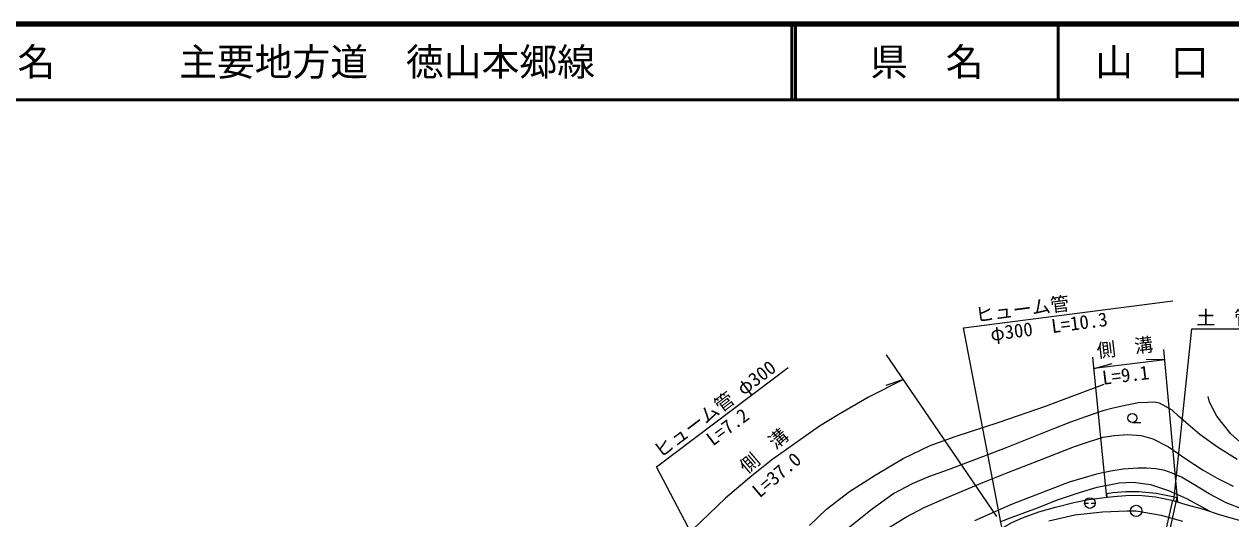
# Model space of a CAD drawing. Units: millimetres, scale not verified. Extents: x 40000 to 680000, y 20000 to 380000.
# Drawn here: x 196248 to 355826, y 314576 to 380000 of the extents above; entities that cross this region are included whole.
import ezdxf
from ezdxf.enums import TextEntityAlignment as Align

# ---------------------------------------------------------------- set-up
doc = ezdxf.new("R2010")
doc.units = ezdxf.units.MM
doc.header["$LTSCALE"] = 1000
doc.linetypes.add('CHAIN', pattern=[18.5, 12, -1.5, 3.5, -1.5])
for name, color, linetype, lineweight in [('M-BGD', 7, 'Continuous', 25), ('M-BMK', 2, 'CHAIN', 13), ('M-BMK-SRVR', 3, 'Continuous', 25), ('M-STR-HTXT', 7, 'Continuous', 13), ('M-TTL', 2, 'Continuous', 140), ('M-TTL-LINE', 7, 'Continuous', 50)]:
    doc.layers.add(name, color=color, linetype=linetype, lineweight=lineweight)
doc.layers.add('M-TTL-TXT', color=7, linetype='Continuous')
doc.styles.add('ＭＳ ゴシック', font='')
doc.styles.get('ＭＳ ゴシック').set_extended_font_data('MS Gothic')

msp = doc.modelspace()

# ---------------------------------------------------------------- linework, layer by layer
at = {"layer": 'M-BGD'}
for p, q in [((342799, 327307), (343922, 327307)), ((339379, 317931), (339445, 317435)), ((336486, 316669), (337011, 316669)), ((337361, 316669), (337886, 316669)), ((348095, 317053), (346136, 308378)), ((348684, 317391), (346624, 308268))]:
    msp.add_line(p, q, dxfattribs=at)
for points in [[(300087, 313708), (302354, 315844), (305384, 318205), (308798, 320367), (312472, 322554), (316068, 324299), (319377, 325471), (325203, 327355), (331326, 329464), (339061, 332386)], [(358140, 323758), (355803, 325828), (353978, 328164), (352994, 329988), (352809, 330746)], [(356652, 322417), (354079, 324077), (351707, 325718), (349854, 327323), (348892, 328179), (348042, 328933), (347259, 329385), (346384, 329860), (345744, 330003), (344801, 329980), (343591, 329932), (342050, 329626), (340283, 329202), (338875, 328856), (336604, 328065), (334632, 327384), (332349, 326464), (326001, 323925), (322995, 322794), (318463, 321069), (315845, 320124), (313666, 319195), (311268, 317929), (308392, 315839), (304904, 313076)], [(310538, 313379), (312865, 314823), (315246, 316079), (318107, 317335), (323007, 319373), (326350, 320709), (330415, 322286), (335157, 324164), (337002, 324752), (338958, 325376), (340377, 325611), (342196, 325721), (343960, 325583), (345504, 325142), (347593, 324119), (349849, 322506), (352175, 320997), (354031, 319974), (356131, 318899)], [(357728, 315742), (355216, 316713), (352964, 317874), (350701, 319257), (349279, 320082), (348787, 320324), (348064, 320604), (347076, 320967), (345916, 321211), (344678, 321301), (343543, 321283), (341576, 321170), (339960, 320899), (338072, 320492), (334423, 319422), (326907, 316513), (321918, 314301)], [(325320, 314193), (326786, 314768), (330388, 316067), (332787, 317044), (335829, 318064), (338161, 318752), (341076, 319334), (342920, 319423), (345207, 319112), (347572, 318348), (349950, 317263), (353044, 315585)], [(325709, 313440), (326866, 314074), (328281, 314719), (330430, 315490), (332625, 316127), (335071, 316734), (336998, 317119), (339104, 317389), (340286, 317548), (341939, 317683), (343641, 317701), (345857, 317474), (348041, 317069), (349855, 316498), (352197, 315880), (354276, 315156), (357219, 314308)], [(339379, 317931), (340232, 318045), (341916, 318183), (343664, 318202), (345928, 317970), (348163, 317556), (348684, 317391)]]:
    msp.add_lwpolyline(points, dxfattribs=at)
for centre, radius in [((342799, 327907), 600), ((337186, 316669), 700)]:
    msp.add_circle(centre, radius, dxfattribs=at)
at = {"layer": 'M-BMK'}
msp.add_lwpolyline([(331774, 314330), (335191, 315122), (338830, 315512), (342116, 315622), (343299, 315623), (346606, 315053), (349422, 314279)], dxfattribs=at)
at = {"layer": 'M-BMK-SRVR'}
msp.add_circle((343299, 315623), 750, dxfattribs=at)
at = {"layer": 'M-STR-HTXT'}
for p, q in [((348829, 316799), (346950, 336975)), ((324866, 314874), (310299, 336257)), ((339434, 317379), (337588, 335976)), ((347077, 335612), (337738, 334468)), ((347077, 335612), (344622, 335655)), ((337738, 334468), (340110, 335102)), ((312515, 333003), (310192, 332211))]:
    msp.add_line(p, q, dxfattribs=at)
for points in [[(325645, 312993), (320470, 339838), (348147, 343428)], [(348299, 316975), (350645, 339717), (376083, 339717)], [(296573, 289620), (279881, 321479), (297291, 334587)], [(312515, 333003), (307915, 330677), (303897, 328335), (301411, 326827), (295267, 322462), (292483, 320280), (289006, 317313), (284688, 313155), (281337, 309681)]]:
    msp.add_lwpolyline(points, dxfattribs=at)
at = {"layer": 'M-TTL'}
msp.add_line((680000, 380000), (40000, 380000), dxfattribs=at)
at = {"layer": 'M-TTL-LINE'}
for p, q in [((297750, 380000), (297750, 370000)), ((298250, 380000), (298250, 370000)), ((333000, 380000), (333000, 370000)), ((40000, 370000), (680000, 370000))]:
    msp.add_line(p, q, dxfattribs=at)

# ---------------------------------------------------------------- texts
at = {"layer": 'M-STR-HTXT', "style": 'ＭＳ ゴシック'}
for s, rotation, p in [('ヒューム管', 7.391, (322221, 340065)), ('φ300  L=10.3', 7.391, (324210, 337547)), ('側  溝', 6.985, (338284, 335338)), ('ヒューム管 φ300', 36.975, (280715, 322107)), ('L=9.1', 6.985, (338990, 331760)), ('L=7.2', 36.975, (287659, 323696)), ('側\u3000溝', 40.47, (292173, 320016)), ('L=37.0', 40.47, (293865, 316853))]:
    msp.add_text(s, height=1833, rotation=rotation, dxfattribs=at).set_placement(p, align=Align.BOTTOM_LEFT)
msp.add_text('土  管 φ500 L=9.0', height=1833, dxfattribs=at).set_placement((351273, 339717), align=Align.BOTTOM_LEFT)
at = {"layer": 'M-TTL-TXT', "style": 'ＭＳ ゴシック'}
for s, p in [('路 線 名', (180380, 375000)), ('主要地方道\u3000徳山本郷線', (216734, 375000))]:
    msp.add_text(s, height=3666, dxfattribs=at).set_placement(p, align=Align.MIDDLE_LEFT)
for s, p in [('県\u3000名', (315625, 375000)), ('山\u3000口\u3000県', (350375, 375000))]:
    msp.add_text(s, height=3666, dxfattribs=at).set_placement(p, align=Align.MIDDLE_CENTER)

doc.saveas('drawing.dxf')
